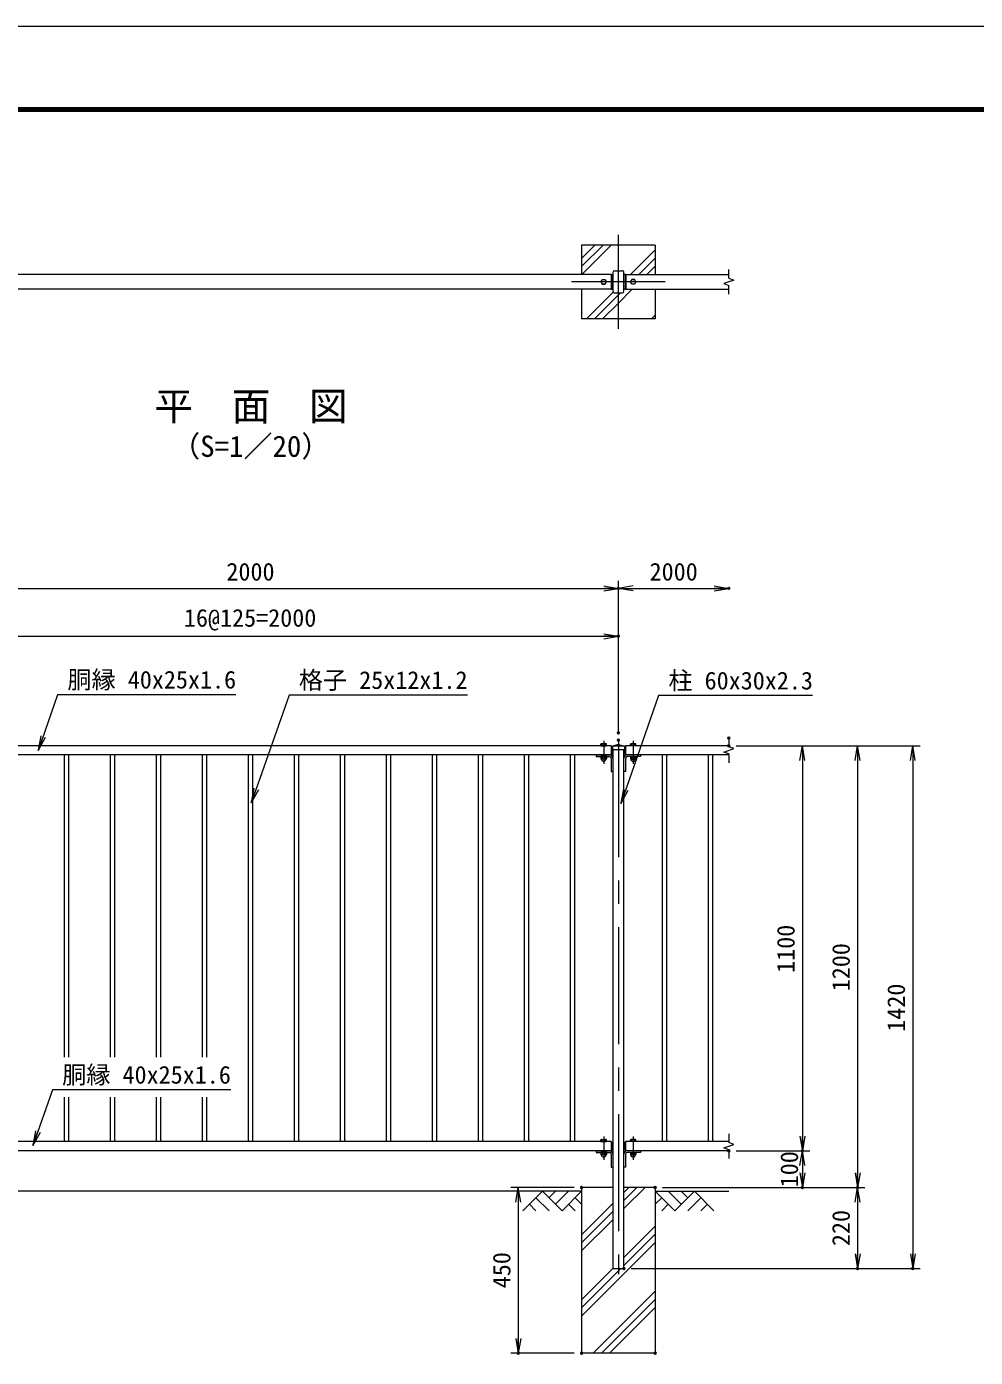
# Model space of a CAD drawing. Units: millimetres, scale not verified. Extents: x -4200 to 4200, y -2970 to 2970.
# Drawn here: x -2740 to -162, y -645 to 2970 of the extents above; entities that cross this region are included whole.
import ezdxf
from ezdxf.enums import TextEntityAlignment as Align

# ---------------------------------------------------------------- set-up
doc = ezdxf.new("R2010")
doc.units = ezdxf.units.MM
doc.header["$LTSCALE"] = 10
doc.header["$PDMODE"] = 32
doc.header["$PDSIZE"] = 5
doc.linetypes.add('USER1', pattern=[50.8, 31.75, -6.35, 6.35, -6.35])
for name, color, linetype, lineweight in [('0-0_D-BGD', 7, 'Continuous', 18), ('0-1_D-STR4', 7, 'Continuous', 18), ('0-2_D-DCR-HCH', 7, 'Continuous', 13), ('0-3_D-STR1', 1, 'Continuous', 18), ('0-4_D-BMK', 2, 'USER1', 13), ('0-5_D-TTL-TXT', 7, 'Continuous', 18), ('0-6_D-STR-DIM', 7, 'Continuous', 13), ('0-7_0', 7, 'Continuous', 18), ('0-9_D-STR3', 3, 'Continuous', 13), ('0-A_D-STR-TXT', 7, 'Continuous', 13), ('0-B_D-TTL', 7, 'Continuous', 18)]:
    doc.layers.add(name, color=color, linetype=linetype, lineweight=lineweight)
doc.layers.add('0-8_Defpoints', color=253, linetype='Continuous')
doc.styles.add('ＭＳ ゴシック', font='')
doc.styles.get('ＭＳ ゴシック').set_extended_font_data('MS Gothic')

# ---------------------------------------------------------------- blocks, each defined once
blk = doc.blocks.new('_Open')
at = {"layer": '0-7_0'}
blk.add_line((-10, 1.667), (0, 0), dxfattribs=at)
blk.add_lwpolyline([(-10, -1.667), (0, 0), (-10, 0)], dxfattribs=at)

msp = doc.modelspace()

# ---------------------------------------------------------------- linework, layer by layer
at = {"layer": '0-0_D-BGD'}
for p, q in [((-1232.26, -193.37), (-3032.26, -193.37)), ((-1032.26, -193.37), (-832.26, -193.37))]:
    msp.add_line(p, q, dxfattribs=at)
at = {"layer": '0-1_D-STR4'}
for p, q in [((-1032.26, 2376.26), (-1032.26, 2296.69)), ((-1232.26, 2256.69), (-1232.26, 2176.26)), ((-1032.26, 2256.69), (-1032.26, 2176.26)), ((-1032.26, 2176.26), (-1232.26, 2176.26)), ((-1232.26, -183.37), (-1232.26, -633.37)), ((-1147.76, -183.37), (-1232.26, -183.37)), ((-1032.26, -183.37), (-1116.76, -183.37)), ((-1032.26, -183.37), (-1032.26, -633.37)), ((-1032.26, -633.37), (-1232.26, -633.37))]:
    msp.add_line(p, q, dxfattribs=at)
msp.add_lwpolyline([(-1032.26, 2376.26), (-1232.26, 2376.26), (-1232.26, 2296.69)], dxfattribs=at)
at = {"layer": '0-2_D-DCR-HCH'}
for p, q in [((-1338.69, -193.37), (-1391.9, -246.59)), ((-1356.43, -211.11), (-1320.79, -246.59)), ((-1338.69, -193.37), (-1285.48, -246.59)), ((-1320.95, -211.11), (-1303.21, -193.37)), ((-1303.21, -228.85), (-1267.74, -193.37)), ((-1285.48, -246.59), (-1232.26, -193.37)), ((-1250, -211.11), (-1232.26, -228.77)), ((-979.05, -246.59), (-1032.26, -193.37)), ((-1014.53, -211.11), (-1032.26, -228.77)), ((-961.32, -228.85), (-996.79, -193.37)), ((-925.84, -193.37), (-979.05, -246.59)), ((-943.49, -211.2), (-961.32, -193.37)), ((-908.1, -211.11), (-943.74, -246.59)), ((-925.84, -193.37), (-872.63, -246.59)), ((-1374.16, -228.85), (-1356.34, -246.59)), ((-1267.74, -228.85), (-1249.92, -246.59)), ((-996.79, -228.85), (-1014.61, -246.59)), ((-890.37, -228.85), (-908.18, -246.59))]:
    msp.add_line(p, q, dxfattribs=at)
at = {"layer": '0-3_D-STR1'}
for p, q in [((-1152.26, 2296.69), (-3112.26, 2296.69)), ((-1152.26, 2296.69), (-1152.26, 2256.69)), ((-1152.26, 2296.69), (-1147.26, 2296.69)), ((-1151.76, 2296.44), (-1152.26, 2296.44)), ((-1150.26, 2294.94), (-1150.26, 2258.44)), ((-1147.26, 2302.09), (-1147.26, 2251.29)), ((-1142.66, 2306.69), (-1121.86, 2306.69)), ((-1117.26, 2251.29), (-1117.26, 2302.09)), ((-1112.26, 2296.69), (-1117.26, 2296.69)), ((-1114.26, 2294.94), (-1114.26, 2258.44)), ((-1112.76, 2296.44), (-1112.26, 2296.44)), ((-1112.26, 2296.69), (-832.26, 2296.69)), ((-1112.26, 2296.69), (-1112.26, 2256.69)), ((-1152.26, 2256.69), (-3112.26, 2256.69)), ((-1151.76, 2256.94), (-1152.26, 2256.94)), ((-1152.26, 2256.69), (-1147.26, 2256.69)), ((-1142.66, 2246.69), (-1121.86, 2246.69)), ((-1112.26, 2256.69), (-1117.26, 2256.69)), ((-1112.76, 2256.94), (-1112.26, 2256.94)), ((-1112.26, 2256.69), (-832.26, 2256.69)), ((-1152.26, 1016.63), (-3112.26, 1016.63)), ((-1152.26, 1016.63), (-1152.26, 991.63)), ((-1151.76, 1016.38), (-1152.26, 1016.38)), ((-1150.26, 1014.88), (-1150.26, 993.38)), ((-1148.51, 1013.63), (-1148.51, 1006.63)), ((-1132.26, 1019.63), (-1145.51, 1016.63)), ((-1145.51, 1016.63), (-1119.01, 1016.63)), ((-1132.26, 1019.63), (-1119.01, 1016.63)), ((-1116.01, 1013.63), (-1116.01, 1006.63)), ((-1114.26, 993.38), (-1114.26, 1014.88)), ((-1112.76, 1016.38), (-1112.26, 1016.38)), ((-832.26, 1016.63), (-1112.26, 1016.63)), ((-1112.26, 991.63), (-1112.26, 1016.63)), ((-1152.26, 991.63), (-3112.26, 991.63)), ((-2638.26, 991.63), (-2638.26, 170.41)), ((-2626.26, 991.63), (-2626.26, 170.41)), ((-2513.26, 991.63), (-2513.26, 170.41)), ((-2501.26, 991.63), (-2501.26, 170.41)), ((-2388.26, 991.63), (-2388.26, 170.41)), ((-2376.26, 991.63), (-2376.26, 170.41)), ((-2263.26, 991.63), (-2263.26, 170.41)), ((-2251.26, 991.63), (-2251.26, 170.41)), ((-2138.26, 991.63), (-2138.26, -58.37)), ((-2126.26, 991.63), (-2126.26, -58.37)), ((-2013.26, 991.63), (-2013.26, -58.37)), ((-2001.26, 991.63), (-2001.26, -58.37)), ((-1888.26, 991.63), (-1888.26, -58.37)), ((-1876.26, 991.63), (-1876.26, -58.37)), ((-1763.26, 991.63), (-1763.26, -58.37)), ((-1751.26, 991.63), (-1751.26, -58.37)), ((-1638.26, 991.63), (-1638.26, -58.37)), ((-1626.26, 991.63), (-1626.26, -58.37)), ((-1513.26, 991.63), (-1513.26, -58.37)), ((-1501.26, 991.63), (-1501.26, -58.37)), ((-1388.26, 991.63), (-1388.26, -58.37)), ((-1376.26, 991.63), (-1376.26, -58.37)), ((-1263.26, 991.63), (-1263.26, -58.37)), ((-1251.26, 991.63), (-1251.26, -58.37)), ((-1192.26, 991.63), (-1192.26, 987.13)), ((-1192.26, 991.63), (-1156.26, 991.63)), ((-1192.26, 987.13), (-1156.26, 987.13)), ((-1151.76, 991.88), (-1152.26, 991.88)), ((-1151.76, 982.63), (-1151.76, 946.63)), ((-1148.51, 1006.63), (-1116.01, 1006.63)), ((-1147.26, 1006.63), (-1147.26, -403.37)), ((-1117.26, -403.37), (-1117.26, 1006.63)), ((-1112.76, 991.88), (-1112.26, 991.88)), ((-1112.76, 982.63), (-1112.76, 946.63)), ((-832.26, 991.63), (-1112.26, 991.63)), ((-1072.26, 991.63), (-1108.26, 991.63)), ((-1072.26, 987.13), (-1108.26, 987.13)), ((-1072.26, 991.63), (-1072.26, 987.13)), ((-1013.26, 991.63), (-1013.26, -58.37)), ((-1001.26, 991.63), (-1001.26, -58.37)), ((-888.26, 991.63), (-888.26, -58.37)), ((-876.26, 991.63), (-876.26, -58.37)), ((-1151.76, 946.63), (-1147.26, 946.63)), ((-1112.76, 946.63), (-1117.26, 946.63)), ((-2638.26, 61.79), (-2638.26, -58.37)), ((-2626.26, 61.79), (-2626.26, -58.37)), ((-2513.26, 61.79), (-2513.26, -58.37)), ((-2501.26, 61.79), (-2501.26, -58.37)), ((-2388.26, 61.79), (-2388.26, -58.37)), ((-2376.26, 61.79), (-2376.26, -58.37)), ((-2263.26, 61.79), (-2263.26, -58.37)), ((-2251.26, 61.79), (-2251.26, -58.37)), ((-1152.26, -58.37), (-3112.26, -58.37)), ((-1152.26, -58.37), (-1152.26, -83.37)), ((-1151.76, -58.62), (-1152.26, -58.62)), ((-1150.26, -60.12), (-1150.26, -81.62)), ((-1114.26, -81.62), (-1114.26, -60.12)), ((-1112.76, -58.62), (-1112.26, -58.62)), ((-832.26, -58.37), (-1112.26, -58.37)), ((-1112.26, -83.37), (-1112.26, -58.37)), ((-1152.26, -83.37), (-3112.26, -83.37)), ((-1192.26, -83.37), (-1192.26, -87.87)), ((-1192.26, -83.37), (-1156.26, -83.37)), ((-1192.26, -87.87), (-1156.26, -87.87)), ((-1151.76, -83.12), (-1152.26, -83.12)), ((-1151.76, -92.37), (-1151.76, -128.37)), ((-1112.76, -83.12), (-1112.26, -83.12)), ((-1112.76, -92.37), (-1112.76, -128.37)), ((-832.26, -83.37), (-1112.26, -83.37)), ((-1072.26, -83.37), (-1108.26, -83.37)), ((-1072.26, -87.87), (-1108.26, -87.87)), ((-1072.26, -83.37), (-1072.26, -87.87)), ((-1151.76, -128.37), (-1147.26, -128.37)), ((-1112.76, -128.37), (-1117.26, -128.37)), ((-1147.26, -403.37), (-1117.26, -403.37))]:
    msp.add_line(p, q, dxfattribs=at)
for centre, radius, start, end in [((-1151.76, 2294.94), 1.5, 0, 90), ((-1142.66, 2302.09), 4.6, 90.00002, 179.99999), ((-1121.86, 2302.09), 4.6, 0, 90.00002), ((-1112.76, 2294.94), 1.5, 90, 180), ((-1151.76, 2258.44), 1.5, 270, 0), ((-1142.66, 2251.29), 4.6, 179.99999, 270.00002), ((-1121.86, 2251.29), 4.6, 270.00002, 0), ((-1112.76, 2258.44), 1.5, 180, 270), ((-1151.76, 1014.88), 1.5, 0, 90), ((-1145.51, 1013.63), 3, 90, 180), ((-1119.01, 1013.63), 3, 0, 90), ((-1112.76, 1014.88), 1.5, 90, 180), ((-1156.26, 982.63), 9, 0, 90), ((-1156.26, 982.63), 4.5, 0, 90), ((-1151.76, 993.38), 1.5, 270, 0), ((-1108.26, 982.63), 9, 90, 180), ((-1112.76, 993.38), 1.5, 180, 270), ((-1108.26, 982.63), 4.5, 90, 180), ((-1151.76, -60.12), 1.5, 0, 90), ((-1112.76, -60.12), 1.5, 90, 180), ((-1156.26, -92.37), 9, 0, 90), ((-1156.26, -92.37), 4.5, 0, 90), ((-1151.76, -81.62), 1.5, 270, 0), ((-1108.26, -92.37), 9, 90, 180), ((-1112.76, -81.62), 1.5, 180, 270), ((-1108.26, -92.37), 4.5, 90, 180)]:
    msp.add_arc(centre, radius, start, end, dxfattribs=at)
at = {"layer": '0-4_D-BMK'}
for p, q in [((-1132.26, 2149.41), (-1132.26, 2403.97)), ((-1004.99, 2276.69), (-1259.54, 2276.69)), ((-1172.26, 1029.98), (-1172.26, 967.27)), ((-1132.26, 1031.63), (-1132.26, -418.37)), ((-1092.26, 1029.98), (-1092.26, 967.27)), ((-1172.26, -45.02), (-1172.26, -107.73)), ((-1092.26, -45.02), (-1092.26, -107.73))]:
    msp.add_line(p, q, dxfattribs=at)
at = {"layer": '0-6_D-STR-DIM'}
for p, q in [((-819.05, 2281.5), (-845.48, 2271.88)), ((-832.26, 2286.31), (-832.26, 2310.12)), ((-832.26, 2286.31), (-819.05, 2281.5)), ((-845.48, 2271.88), (-832.26, 2267.07)), ((-832.26, 2243.26), (-832.26, 2267.07)), ((-1132.26, 1071.63), (-1132.26, 1464.2)), ((-1132.26, 1071.63), (-1132.26, 1464.2)), ((-3132.26, 1444.2), (-1132.26, 1444.2)), ((-1132.26, 1444.2), (-832.26, 1444.2)), ((-3132.26, 1314.1), (-1132.26, 1314.1)), ((-1132.26, 1051.63), (-1132.26, 1334.1)), ((-832.26, 1037.55), (-832.26, 1013.75)), ((-819.05, 1008.94), (-832.26, 1013.75)), ((-812.26, 1016.63), (-612.26, 1016.63)), ((-812.26, 1016.63), (-462.26, 1016.63)), ((-812.26, 1016.63), (-312.26, 1016.63)), ((-632.26, 1016.63), (-632.26, -83.37)), ((-482.26, 1016.63), (-482.26, -183.37)), ((-332.26, 1016.63), (-332.26, -403.37)), ((-845.48, 999.32), (-819.05, 1008.94)), ((-832.26, 994.51), (-845.48, 999.32)), ((-832.26, 994.51), (-832.26, 970.7)), ((-845.48, -75.68), (-819.05, -66.06)), ((-832.26, -37.45), (-832.26, -61.25)), ((-819.05, -66.06), (-832.26, -61.25)), ((-832.26, -80.49), (-845.48, -75.68)), ((-832.26, -80.49), (-832.26, -104.3)), ((-812.26, -83.37), (-612.26, -83.37)), ((-812.26, -83.37), (-612.26, -83.37)), ((-632.26, -83.37), (-632.26, -183.37)), ((-1252.26, -183.37), (-1424.39, -183.37)), ((-1404.39, -183.37), (-1404.39, -633.37)), ((-1012.26, -183.37), (-612.26, -183.37)), ((-1012.26, -183.37), (-462.26, -183.37)), ((-1012.26, -183.37), (-462.26, -183.37)), ((-482.26, -183.37), (-482.26, -403.37)), ((-1097.26, -403.37), (-462.26, -403.37)), ((-1097.26, -403.37), (-312.26, -403.37)), ((-1252.26, -633.37), (-1424.39, -633.37))]:
    msp.add_line(p, q, dxfattribs=at)
at = {"layer": '0-7_0'}
for p, q in [((-1232.26, 2318.1), (-1174.1, 2376.26)), ((-1232.26, 2340.19), (-1196.19, 2376.26)), ((-1231.57, 2296.69), (-1152, 2376.26)), ((-1098.99, 2296.69), (-1032.26, 2363.42)), ((-1076.89, 2296.69), (-1032.26, 2341.32)), ((-1054.79, 2296.69), (-1032.26, 2319.22)), ((-1219.42, 2176.26), (-1146.66, 2249.02)), ((-1117.26, 2256.32), (-1116.89, 2256.69)), ((-1042.64, 2176.26), (-1032.26, 2186.64)), ((-1117.26, -240.65), (-1059.99, -183.37)), ((-1117.26, -218.56), (-1082.08, -183.37)), ((-1117.26, -196.46), (-1104.18, -183.37)), ((-1232.26, -311.46), (-1147.26, -226.46)), ((-1232.26, -333.56), (-1147.26, -248.56)), ((-1232.26, -355.65), (-1147.26, -270.65)), ((-1117.26, -373.23), (-1032.26, -288.23)), ((-1117.26, -395.33), (-1032.26, -310.33)), ((-1232.26, -532.43), (-1032.26, -332.43)), ((-1232.26, -488.23), (-1147.26, -403.23)), ((-1232.26, -510.33), (-1125.31, -403.37)), ((-1200.63, -633.37), (-1032.26, -465.01)), ((-1178.53, -633.37), (-1032.26, -487.11)), ((-1156.43, -633.37), (-1032.26, -509.21))]:
    msp.add_line(p, q, dxfattribs=at)
for points in [[(-1197.32, 2176.26), (-1132.26, 2241.32), (-1126.89, 2246.69)], [(-1175.22, 2176.26), (-1132.26, 2219.22), (-1094.79, 2256.69)]]:
    msp.add_lwpolyline(points, dxfattribs=at)
at = {"layer": '0-8_Defpoints'}
for p in [(-1132.26, 1444.2), (-832.26, 1444.2), (-1132.26, 1314.1), (-1132.26, 1051.63), (-1132.26, 1031.63), (-832.26, 1037.55), (-832.26, 1016.63), (-832.26, 1016.63), (-832.26, 1016.63), (-832.26, -83.37), (-832.26, -83.37), (-632.26, -83.37), (-1232.26, -183.37), (-1032.26, -183.37), (-632.26, -183.37), (-482.26, -183.37), (-1117.26, -403.37), (-482.26, -403.37), (-332.26, -403.37), (-1404.39, -633.37), (-1232.26, -633.37), (-1032.26, -633.37)]:
    msp.add_point(p, dxfattribs=at)
at = {"layer": '0-9_D-STR3'}
for p, q in [((-1179.76, 2276.7), (-1176.02, 2283.18)), ((-1084.76, 2276.7), (-1088.51, 2283.18)), ((-1168.51, 2270.2), (-1164.76, 2276.68)), ((-1096.02, 2270.2), (-1099.76, 2276.68)), ((-1179.76, 1021.54), (-1178.76, 1022.13)), ((-1179.76, 1016.63), (-1179.76, 1021.54)), ((-1179.76, 1016.63), (-1164.76, 1016.63)), ((-1178.76, 1022.13), (-1165.77, 1022.13)), ((-1176.01, 1016.63), (-1176.01, 1021.54)), ((-1168.52, 1016.63), (-1168.52, 1021.54)), ((-1164.76, 1021.54), (-1165.77, 1022.13)), ((-1164.76, 1016.63), (-1164.76, 1021.54)), ((-1099.76, 1021.54), (-1098.76, 1022.13)), ((-1099.76, 1016.63), (-1099.76, 1021.54)), ((-1084.76, 1016.63), (-1099.76, 1016.63)), ((-1085.77, 1022.13), (-1098.76, 1022.13)), ((-1096.01, 1016.63), (-1096.01, 1021.54)), ((-1088.52, 1016.63), (-1088.52, 1021.54)), ((-1084.76, 1021.54), (-1085.77, 1022.13)), ((-1084.76, 1016.63), (-1084.76, 1021.54)), ((-1179.76, 987.13), (-1179.76, 981.21)), ((-1164.76, 987.13), (-1179.76, 987.13)), ((-1179.76, 981.21), (-1178.76, 980.63)), ((-1165.77, 980.63), (-1178.76, 980.63)), ((-1176.01, 987.13), (-1176.01, 981.21)), ((-1168.52, 987.13), (-1168.52, 981.21)), ((-1164.76, 981.21), (-1165.77, 980.63)), ((-1164.76, 987.13), (-1164.76, 981.21)), ((-1099.76, 987.13), (-1099.76, 981.21)), ((-1099.76, 987.13), (-1084.76, 987.13)), ((-1099.76, 981.21), (-1098.76, 980.63)), ((-1098.76, 980.63), (-1085.77, 980.63)), ((-1096.01, 987.13), (-1096.01, 981.21)), ((-1088.52, 987.13), (-1088.52, 981.21)), ((-1084.76, 981.21), (-1085.77, 980.63)), ((-1084.76, 987.13), (-1084.76, 981.21)), ((-1179.76, -53.46), (-1178.76, -52.87)), ((-1179.76, -58.37), (-1179.76, -53.46)), ((-1179.76, -58.37), (-1164.76, -58.37)), ((-1178.76, -52.87), (-1165.77, -52.87)), ((-1176.01, -58.37), (-1176.01, -53.46)), ((-1168.52, -58.37), (-1168.52, -53.46)), ((-1164.76, -53.46), (-1165.77, -52.87)), ((-1164.76, -58.37), (-1164.76, -53.46)), ((-1099.76, -53.46), (-1098.76, -52.87)), ((-1099.76, -58.37), (-1099.76, -53.46)), ((-1084.76, -58.37), (-1099.76, -58.37)), ((-1085.77, -52.87), (-1098.76, -52.87)), ((-1096.01, -58.37), (-1096.01, -53.46)), ((-1088.52, -58.37), (-1088.52, -53.46)), ((-1084.76, -53.46), (-1085.77, -52.87)), ((-1084.76, -58.37), (-1084.76, -53.46)), ((-1179.76, -87.87), (-1179.76, -93.79)), ((-1164.76, -87.87), (-1179.76, -87.87)), ((-1179.76, -93.79), (-1178.76, -94.37)), ((-1165.77, -94.37), (-1178.76, -94.37)), ((-1176.01, -87.87), (-1176.01, -93.79)), ((-1168.52, -87.87), (-1168.52, -93.79)), ((-1164.76, -93.79), (-1165.77, -94.37)), ((-1164.76, -87.87), (-1164.76, -93.79)), ((-1099.76, -87.87), (-1099.76, -93.79)), ((-1099.76, -87.87), (-1084.76, -87.87)), ((-1099.76, -93.79), (-1098.76, -94.37)), ((-1098.76, -94.37), (-1085.77, -94.37)), ((-1096.01, -87.87), (-1096.01, -93.79)), ((-1088.52, -87.87), (-1088.52, -93.79)), ((-1084.76, -93.79), (-1085.77, -94.37)), ((-1084.76, -87.87), (-1084.76, -93.79))]:
    msp.add_line(p, q, dxfattribs=at)
for points in [[(-1176.02, 2283.18), (-1168.51, 2283.19), (-1164.76, 2276.68)], [(-1088.51, 2283.18), (-1096.01, 2283.19), (-1099.76, 2276.68)], [(-1179.76, 2276.7), (-1176.01, 2270.2), (-1168.51, 2270.2)], [(-1084.76, 2276.7), (-1088.51, 2270.2), (-1096.02, 2270.2)]]:
    msp.add_lwpolyline(points, dxfattribs=at)
for centre in [(-1172.26, 2276.69), (-1092.26, 2276.69)]:
    msp.add_circle(centre, 6.49, dxfattribs=at)
for centre, radius, start, end in [((-1178.99, 1014.23), 7.9, 67.81236, 88.31726), ((-1172.26, 1009.8), 12.33, 72.33186, 107.66814), ((-1165.54, 1014.23), 7.9, 91.68274, 112.18764), ((-1098.99, 1014.23), 7.9, 67.81236, 88.31726), ((-1092.26, 1009.8), 12.33, 72.33186, 107.66814), ((-1085.54, 1014.23), 7.9, 91.68274, 112.18764), ((-1178.99, 988.52), 7.9, 271.68274, 292.18764), ((-1172.26, 981.14), 6.51, 184.51776, 355.48224), ((-1172.26, 992.95), 12.33, 252.33186, 287.66814), ((-1165.54, 988.52), 7.9, 247.81236, 268.31726), ((-1098.99, 988.52), 7.9, 271.68274, 292.18764), ((-1092.26, 981.14), 6.51, 184.51776, 355.48224), ((-1092.26, 992.95), 12.33, 252.33186, 287.66814), ((-1085.54, 988.52), 7.9, 247.81236, 268.31726), ((-1178.99, -60.77), 7.9, 67.81236, 88.31726), ((-1172.26, -65.2), 12.33, 72.33186, 107.66814), ((-1165.54, -60.77), 7.9, 91.68274, 112.18764), ((-1098.99, -60.77), 7.9, 67.81236, 88.31726), ((-1092.26, -65.2), 12.33, 72.33186, 107.66814), ((-1085.54, -60.77), 7.9, 91.68274, 112.18764), ((-1178.99, -86.48), 7.9, 271.68274, 292.18764), ((-1172.26, -93.86), 6.51, 184.51776, 355.48224), ((-1172.26, -82.05), 12.33, 252.33186, 287.66814), ((-1165.54, -86.48), 7.9, 247.81236, 268.31726), ((-1098.99, -86.48), 7.9, 271.68274, 292.18764), ((-1092.26, -93.86), 6.51, 184.51776, 355.48224), ((-1092.26, -82.05), 12.33, 252.33186, 287.66814), ((-1085.54, -86.48), 7.9, 247.81236, 268.31726)]:
    msp.add_arc(centre, radius, start, end, dxfattribs=at)
at = {"layer": '0-A_D-STR-TXT'}
for points in [[(-2171.46, 1155.29), (-2656.15, 1155.29), (-2708.39, 1005.81)], [(-1542.66, 1154.28), (-2027.35, 1154.28), (-2129.43, 863.23)], [(-604.58, 1152.83), (-1023.05, 1152.83), (-1125.13, 861.78)], [(-2185.75, 82.16), (-2670.43, 82.16), (-2722.67, -67.31)]]:
    msp.add_lwpolyline(points, dxfattribs=at)
at = {"layer": '0-B_D-TTL'}
for points in [[(-4200.21, -2970.05), (4199.79, -2970.05), (4199.79, 2969.95), (-4200.21, 2969.95)], [(-3930.21, 2749.95), (3929.79, 2749.95), (3929.79, -2750.05), (-3930.21, -2750.05)], [(-3927.71, 2747.45), (3927.29, 2747.45), (3927.29, -2747.55), (-3927.71, -2747.55)], [(-3925.21, 2744.95), (3924.79, 2744.95), (3924.79, -2745.05), (-3925.21, -2745.05)], [(-3922.71, 2742.45), (3922.29, 2742.45), (3922.29, -2742.55), (-3922.71, -2742.55)], [(-3920.21, 2739.95), (3919.79, 2739.95), (3919.79, -2740.05), (-3920.21, -2740.05)]]:
    msp.add_lwpolyline(points, close=True, dxfattribs=at)

# ---------------------------------------------------------------- block references
at = {"layer": '0-6_D-STR-DIM', "xscale": 4, "yscale": 4}
for p in [(-1132.26, 1444.2), (-832.26, 1444.2), (-1132.26, 1314.1)]:
    msp.add_blockref('_Open', p, dxfattribs=at)
for p, rotation in [((-1132.26, 1444.2), 180), ((-632.26, 1016.63), 90), ((-482.26, 1016.63), 90), ((-332.26, 1016.63), 90), ((-632.26, -83.37), 270), ((-632.26, -83.37), 90), ((-632.26, -183.37), 270), ((-482.26, -183.37), 270), ((-1404.39, -183.37), 90), ((-482.26, -183.37), 90), ((-482.26, -403.37), 270), ((-332.26, -403.37), 270), ((-1404.39, -633.37), 270)]:
    msp.add_blockref('_Open', p, dxfattribs=dict(at, rotation=rotation))
at = {"layer": '0-A_D-STR-TXT', "xscale": 4, "yscale": 4}
for p, rotation in [((-2709.05, 1003.93), 250.73568), ((-2130.09, 861.34), 250.67255), ((-1125.8, 859.9), 250.67255), ((-2723.33, -69.2), 250.73568)]:
    msp.add_blockref('_Open', p, dxfattribs=dict(at, rotation=rotation))

# ---------------------------------------------------------------- texts
at = {"layer": '0-5_D-TTL-TXT', "style": 'ＭＳ ゴシック'}
for s, height, p in [('平\u3000面\u3000図', 76.98, (-2392.94, 1877.22)), ('（S=1／20）', 57.7, (-2347.45, 1784.03))]:
    msp.add_text(s, height=height, dxfattribs=at).set_placement(p, align=Align.BOTTOM_LEFT)
at = {"layer": '0-6_D-STR-DIM', "style": 'ＭＳ ゴシック'}
for s, p in [('2000', (-2197.53, 1450.95)), ('2000', (-1047.53, 1450.95)), ('16@125=2000', (-2312.98, 1325.54))]:
    msp.add_text(s, height=48.09, dxfattribs=at).set_placement(p, align=Align.BOTTOM_LEFT)
for s, p in [('1100', (-639.01, 399.71)), ('1200', (-489.01, 349.71)), ('1420', (-339.01, 239.71)), ('100', (-629.57, -182.73)), ('220', (-489.01, -342.39)), ('450', (-1411.14, -456.88))]:
    msp.add_text(s, height=48.09, rotation=90, dxfattribs=at).set_placement(p, align=Align.BOTTOM_LEFT)
at = {"layer": '0-A_D-STR-TXT', "style": 'ＭＳ ゴシック'}
for s, p in [('胴縁 40x25x1.6', (-2629.42, 1157.66)), ('格子 25x12x1.2', (-2000.63, 1156.65)), ('柱 60x30x2.3', (-996.33, 1155.21)), ('胴縁 40x25x1.6', (-2643.71, 84.54))]:
    msp.add_text(s, height=48.09, dxfattribs=at).set_placement(p, align=Align.BOTTOM_LEFT)

doc.saveas('drawing.dxf')
